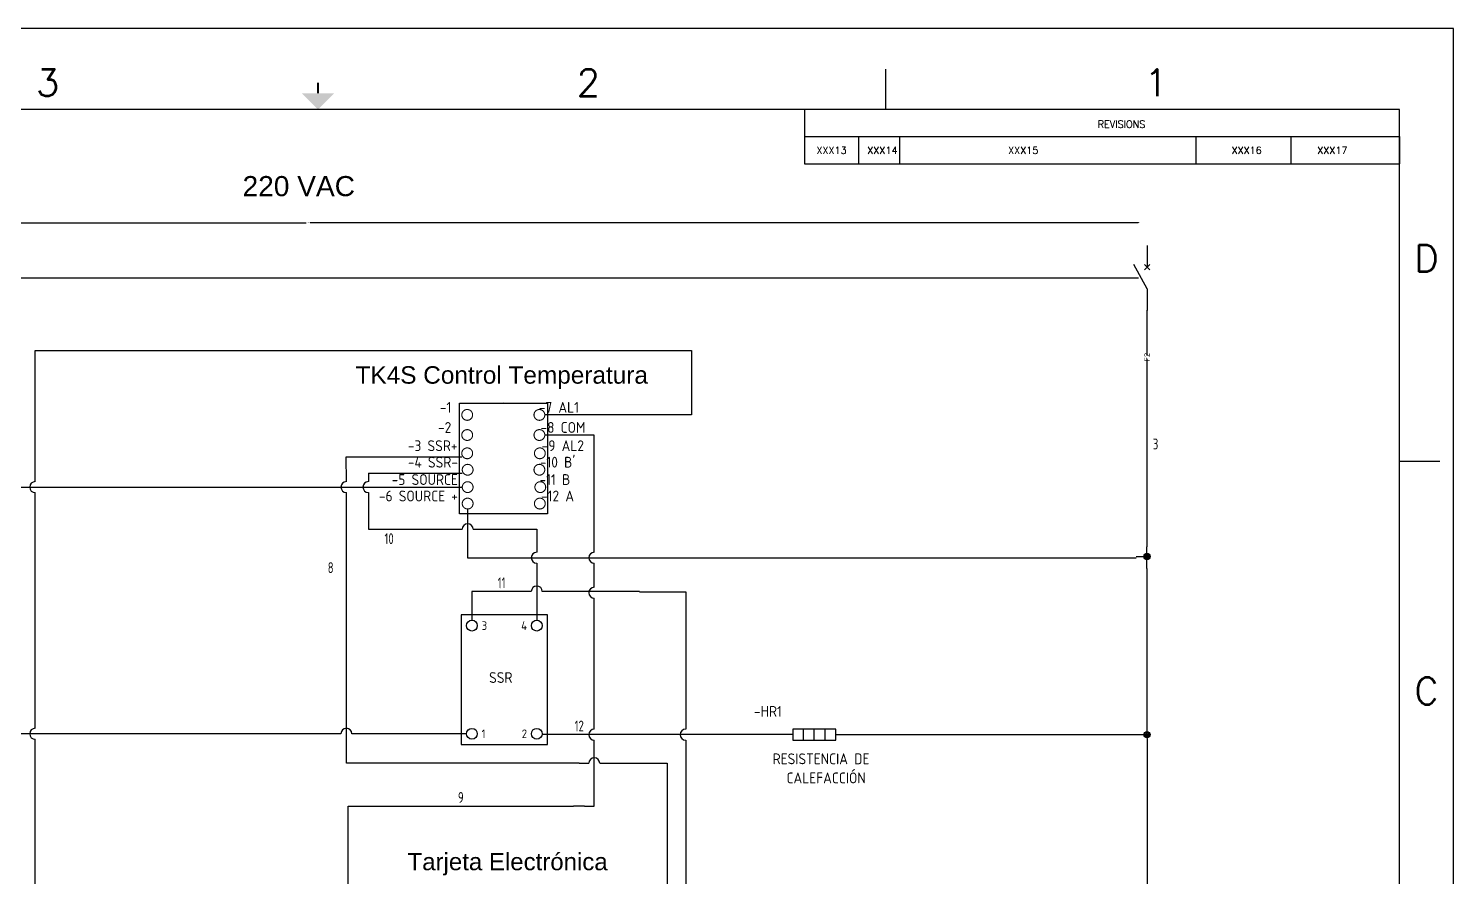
# Model space of a CAD drawing. Extents: x 15 to 645, y 9 to 489.
# Drawn here: x 249.8 to 645.1, y 253.5 to 488.7 of the extents above; entities that cross this region are included whole.
import ezdxf
from ezdxf.enums import TextEntityAlignment as Align

# ---------------------------------------------------------------- set-up
doc = ezdxf.new("R2010")
doc.units = 0
doc.header["$MEASUREMENT"] = 0
for name, color, linetype in [('BLK_12_THHN', 9, 'Continuous'), ('DESC', 150, 'Continuous'), ('LINK', 9, 'Continuous'), ('LOCBOX', 92, 'Continuous'), ('MISC', 7, 'Continuous'), ('SYMS', 7, 'Continuous'), ('TAGS', 150, 'Continuous'), ('TERMS', 123, 'Continuous'), ('Title Block', 7, 'Continuous'), ('Viewport', 7, 'Continuous'), ('WIRENO', 72, 'Continuous'), ('YEL_14_THHN', 255, 'Continuous')]:
    doc.layers.add(name, color=color, linetype=linetype)
doc.layers.add('WHT_12_THHN', color=7, linetype='Continuous', true_color=0x000000)
doc.styles.add('Anotativo', font='arial.ttf')
doc.styles.add('Roman', font='romans')
doc.styles.get("Standard").update_dxf_attribs({"font": 'arial.ttf'})
doc.styles.add('WD', font='romans.shx')
doc.styles.add('WD_IEC', font='ISOCP2.shx', dxfattribs={"width": 0.9, "height": 4})
doc.dimstyles.get("Standard").update_dxf_attribs({"dimtxt": 0.18, "dimasz": 0.18, "dimexe": 0.18, "dimexo": 0.0625, "dimgap": 0.09, "dimtad": 0, "dimtih": 1, "dimtoh": 1, "dimdec": 4, "dimzin": 0, "dimdsep": 46, "dimtxsty": 'Standard', "dimcen": 0.09, "dimadec": 0, "dimazin": 0, "dimtfac": 1, "dimtdec": 4, "dimtofl": 0, "dimtmove": 0, "dimatfit": 3, "dimfxl": 1, "dimtolj": 1, "dimtzin": 0, "dimarcsym": 0})

# ---------------------------------------------------------------- blocks, each defined once
blk = doc.blocks.new('VT0002_1-')
at = {"const_width": 0.25}
blk.add_lwpolyline([(0, 1.25, 1), (0, -1.25, 1)], format="xyb", close=True, dxfattribs=at)
at = {"style": 'WD_IEC'}
for tag, p in [('INST', (-2.38, 6.15)), ('LOC', (-2.38, 3.31)), ('DESC1', (-2.44, -6.98)), ('DESC2', (-2.44, -9.88)), ('RATING1', (-2.61, -15.58)), ('DESC3', (-2.44, -12.79))]:
    blk.add_attdef(tag, text='', height=2.5, dxfattribs=at).set_placement(p, align=Align.RIGHT)
blk.add_attdef('CNT', (1.2, 2.12), '', height=2.5, dxfattribs=at)
at = {"style": 'WD_IEC', "flags": 8}
for tag, height, p in [('TAGSTRIP', 2.5, (-2.25, 0.5)), ('TERM01', 2, (-2.25, -3.25))]:
    blk.add_attdef(tag, text='', height=height, dxfattribs=at).set_placement(p, align=Align.RIGHT)
at = {"style": 'WD_IEC', "flags": 1}
for tag, p, height in [('X4PIN01', (-1.25, 1), 0.25), ('X4TERM01', (-1.25, 0), 0.25), ('X4TERMDESC01', (-1.25, 0.5), 0.4), ('STRIPSEQ', (0, 0), 0.025), ('X2PIN01', (0, 2.25), 0.25), ('X2TERM01', (0, 1.25), 0.25), ('X8PIN01', (0, -0.25), 0.25), ('X2TERMDESC01', (0, 1.75), 0.4), ('X1PIN01', (1.25, 1), 0.25), ('X1TERM01', (1.25, 0), 0.25), ('X1TERMDESC01', (1.25, 0.5), 0.4), ('LINKTERM', (0, -0.04), 0.025), ('X8TERM01', (0, -1.25), 0.25), ('X8TERMDESC01', (0, -0.75), 0.4), ('WDTYPE', (2.14, -2.87), 1), ('ASSYCODE', (2.12, -4.36), 1), ('CATDESC', (2.12, -5.86), 1), ('MFG', (2.12, -7.86), 1.5), ('CAT', (2.12, -10.36), 1.5)]:
    blk.add_attdef(tag, p, '', height=height, dxfattribs=at)
blk = doc.blocks.new('VDV1TF')
blk.add_lwpolyline([(-2.5, -15), (17.5, -15), (17.5, 15), (-2.5, 15)], close=True)
for centre in [(0, 12.5), (15, 12.5), (0, -12.5), (15, -12.5)]:
    blk.add_circle(centre, 1.25)
at = {"style": 'WD_IEC', "flags": 1}
for tag, p, height in [('X2TERM02', (0, 13.75), 0.32), ('X2TERM04', (15, 13.75), 0.32), ('X4TERM02', (-1.25, 12.5), 0.32), ('X1TERM04', (16.25, 12.5), 0.32), ('X4TERM01', (-1.25, -12.5), 0.32), ('X1TERM03', (16.25, -12.5), 0.32), ('X8TERM01', (0, -13.75), 0.32), ('X8TERM03', (15, -13.75), 0.32), ('ASSYCODE', (18.5, -16.5), 1), ('FAMILY', (18.5, -18), 1), ('CATDESC', (18.5, -19.5), 1)]:
    blk.add_attdef(tag, p, '', height=height, dxfattribs=at)
at = {"style": 'WD_IEC'}
for tag, p in [('TERM02', (2.25, 12.5)), ('TERM01', (2.25, -12.5))]:
    blk.add_attdef(tag, text='', height=2, dxfattribs=at).set_placement(p, align=Align.MIDDLE_LEFT)
for tag, p in [('TERM04', (12.75, 12.5)), ('TERM03', (12.75, -12.5))]:
    blk.add_attdef(tag, text='', height=2, dxfattribs=at).set_placement(p, align=Align.MIDDLE_RIGHT)
for tag, p in [('INST', (-5.25, 10.25)), ('LOC', (-5.25, 6.75)), ('TAG1', (-5.25, 3.25)), ('XREF', (-5.25, -1.6)), ('DESC1', (-5.25, -5.6)), ('DESC2', (-5.25, -9.1)), ('DESC3', (-5.25, -12.6))]:
    blk.add_attdef(tag, text='', height=2.5, dxfattribs=at).set_placement(p, align=Align.RIGHT)
at = {"lineweight": 15, "style": 'WD_IEC', "flags": 1}
for tag, p in [('MFG', (7.5, 5)), ('CAT', (7.5, 1))]:
    blk.add_attdef(tag, text='', height=2.7, dxfattribs=at).set_placement(p, align=Align.CENTER)
at = {"lineweight": 15, "style": 'WD_IEC'}
for tag, p in [('RATING1', (7.5, -3)), ('RATING2', (7.5, -7))]:
    blk.add_attdef(tag, text='', height=2.5, dxfattribs=at).set_placement(p, align=Align.CENTER)
blk = doc.blocks.new('WDDOT')
for radius in [0.72, 0.449, 0.223]:
    blk.add_circle((0, 0), radius)
blk = doc.blocks.new('HRE1HT')
for p, q in [((-5, 0), (-10, 0)), ((-2.5, -1.25), (-2.5, 1.25)), ((0, -1.25), (0, 1.25)), ((2.5, -1.25), (2.5, 1.25)), ((5, 0), (10, 0))]:
    blk.add_line(p, q)
blk.add_lwpolyline([(5, 1.25), (-5, 1.25), (-5, -1.25), (5, -1.25)], close=True)
at = {"style": 'WD_IEC'}
for tag, p in [('INST', (-7.5, 11.12)), ('LOC', (-7.5, 7.62)), ('TAG1', (-7.5, 4.12)), ('DESC1', (-7.5, -11.25)), ('DESC2', (-7.5, -14.75)), ('DESC3', (-7.5, -18.25))]:
    blk.add_attdef(tag, text='', height=2.5, dxfattribs=at).set_placement(p, align=Align.RIGHT)
for tag, p, height, flags in [('MFG', (7.42, 14.62), 1.5, 9), ('CAT', (7.42, 12.12), 1.5, 9), ('X4TERM01', (-10, 0), 0.32, 1), ('TERM01', (-10, 1), 2, 8), ('X2LINK', (0, 1.88), 0.32, 1), ('X1TERM02', (10, 0), 0.32, 1), ('X8LINK', (0, -1.88), 0.32, 1), ('ASSYCODE', (6, -2.75), 1, 1), ('FAMILY', (6, -4.25), 1, 1), ('CATDESC', (6, -5.75), 1, 1)]:
    blk.add_attdef(tag, p, '', height=height, dxfattribs=dict(at, flags=flags))
for tag, p in [('RATING1', (7.42, 8.12)), ('RATING2', (7.42, 4.12))]:
    blk.add_attdef(tag, p, '', height=2.5, dxfattribs=at)
at = {"style": 'WD_IEC', "flags": 8}
blk.add_attdef('TERM02', text='', height=2, dxfattribs=at).set_placement((10, 1), align=Align.RIGHT)
at = {"lineweight": 15, "style": 'WD_IEC'}
blk.add_attdef('XREF', text='', height=2.5, dxfattribs=at).set_placement((-7.5, -7.5), align=Align.RIGHT)
blk = doc.blocks.new('VCB1')
for p, q in [((0, 7.5), (0, 2.5)), ((0, -2.5), (-3.12, 3.12)), ((0.62, 1.88), (-0.62, 3.12)), ((-0.62, 1.88), (0.62, 3.12)), ((0, -2.5), (0, -7.5))]:
    blk.add_line(p, q)
at = {"style": 'WD_IEC'}
for tag, p in [('INST', (-8, 5.25)), ('LOC', (-8, 1.75)), ('TAG1', (-8, -1.75)), ('RATING1', (-8, -6.35)), ('DESC1', (-8, -14.35)), ('DESC2', (-8, -17.85)), ('DESC3', (-8, -21.35))]:
    blk.add_attdef(tag, text='', height=2.5, dxfattribs=at).set_placement(p, align=Align.RIGHT)
blk.add_attdef('TERM01', text='', height=2, rotation=90, dxfattribs=at).set_placement((-1, 7.5), align=Align.RIGHT)
at = {"style": 'WD_IEC', "flags": 1}
for tag, p, height in [('X2TERM01', (0, 7.5), 0.32), ('MFG', (2.75, 6.5), 1.5), ('CAT', (2.75, 4), 1.5), ('X4LINK', (-2, 0), 0.32), ('X1LINK', (-0.5, 0), 0.32), ('X8TERM02', (0, -7.5), 0.32), ('ASSYCODE', (1, -9), 1), ('FAMILY', (1, -10.5), 1), ('CATDESC', (1, -12), 1), ('CONTACT', (1, -13.5), 1), ('COMMON', (2.25, -14.75), 1)]:
    blk.add_attdef(tag, p, '', height=height, dxfattribs=at)
at = {"style": 'WD_IEC'}
blk.add_attdef('TERM02', (-1, -7.5), '', height=2, rotation=90, dxfattribs=at)
at = {"lineweight": 15, "style": 'WD_IEC'}
blk.add_attdef('XREF', text='', height=2.5, dxfattribs=at).set_placement((-8, -10.35), align=Align.RIGHT)
blk = doc.blocks.new('*D44')
at = {"layer": 'Defpoints', "color": 0, "transparency": 16777216}
for p in [(109.96, 434.78), (557.85, 434.78), (557.85, 434.78)]:
    blk.add_point(p, dxfattribs=at)
at = {"layer": 'DESC', "color": 0, "lineweight": -2, "transparency": 16777216}
for p, q in [((109.96, 434.84), (109.96, 434.96)), ((557.85, 434.84), (557.85, 434.96)), ((110.14, 434.78), (326.8, 434.78)), ((557.67, 434.78), (327.95, 434.78))]:
    blk.add_line(p, q, dxfattribs=at)
at = {"layer": 'DESC', "color": 0, "transparency": 16777216}
for points in [[(110.14, 434.81), (110.14, 434.75), (109.96, 434.78)], [(557.67, 434.81), (557.67, 434.75), (557.85, 434.78)]]:
    blk.add_solid(points, dxfattribs=at)
at = {"layer": 'DESC', "color": 0, "transparency": 16777216, "insert": (327.38, 434.78), "char_height": 0.18, "attachment_point": 5}
blk.add_mtext('\\A1;110 VAC', dxfattribs=at)
blk = doc.blocks.new('WD_WNV')
at = {"linetype": 'Continuous', "style": 'WD_IEC', "width": 0.8}
blk.add_attdef('WIRENO', text='', height=2.5, dxfattribs=at).set_placement((-1.6, 0), align=Align.MIDDLE_RIGHT)
at = {"style": 'WD_IEC', "flags": 1}
for tag, p in [('W08USER', (-1, 0.375)), ('W04USER', (-1, 0.875)), ('W05USER', (-1, 0.75)), ('W09USER', (-1, 0.25)), ('W03USER', (-1, 1)), ('W06USER', (-1, 0.625)), ('W07USER', (-1, 0.5)), ('W02USER', (-1, 1.125)), ('W01USER', (-1, 1.25)), ('W10USER', (-1, 0.125))]:
    blk.add_attdef(tag, text='', height=0.08, dxfattribs=at).set_placement(p, align=Align.CENTER)
blk = doc.blocks.new('WD_WNH')
at = {"linetype": 'Continuous', "style": 'WD_IEC', "width": 0.8}
blk.add_attdef('WIRENO', text='', height=2.5, dxfattribs=at).set_placement((0, 0.75), align=Align.CENTER)
at = {"style": 'WD_IEC', "flags": 1}
for tag, p in [('W08USER', (0, 0.375)), ('W04USER', (0, 0.875)), ('W05USER', (0, 0.75)), ('W09USER', (0, 0.25)), ('W03USER', (0, 1)), ('W06USER', (0, 0.625)), ('W07USER', (0, 0.5)), ('W02USER', (0, 1.125)), ('W01USER', (0, 1.25)), ('W10USER', (0, 0.125))]:
    blk.add_attdef(tag, text='', height=0.08, dxfattribs=at).set_placement(p, align=Align.CENTER)
blk = doc.blocks.new('ANSI_border_C')
at = {"layer": 'Title Block'}
for p, q in [((21, 16), (0, 16)), ((21, 0), (21, 16)), ((15.75, 15.25), (15.75, 15.625)), ((20.5, 15.25), (0.5, 15.25)), ((15, 15.25), (15, 15)), ((20.5, 0.75), (20.5, 15.25)), ((15, 15), (20.5, 15)), ((20.5, 12), (20.875, 12))]:
    blk.add_line(p, q, dxfattribs=at)
at = {"layer": 'Title Block', "const_width": 0.02}
blk.add_lwpolyline([(10.5, 15.5), (10.5, 15.4)], dxfattribs=at)
at = {"layer": 'Title Block'}
blk.add_solid([(10.35, 15.4), (10.65, 15.4), (10.5, 15.25)], dxfattribs=at)
at = {"layer": 'Title Block', "style": 'Roman'}
for s, p in [('3', (8, 15.5)), ('2', (13, 15.5)), ('1', (18.25, 15.5)), ('D', (20.75, 13.875)), ('C', (20.75, 9.875))]:
    blk.add_text(s, height=0.25, dxfattribs=at).set_placement(p, align=Align.MIDDLE_CENTER)
blk.add_text('REVISIONS', height=0.065, dxfattribs=at).set_placement((17.71, 15.083))
blk = doc.blocks.new('ANSI_REVblock_C')
blk.add_line((0, 0), (0, -0.25))
at = {"layer": 'Title Block'}
for p, q in [((-5.5, 0), (0, 0)), ((-5.5, 0), (-5.5, -0.25)), ((-5, -0.25), (-5, 0)), ((-4.62, -0.25), (-4.62, 0)), ((-1.88, -0.25), (-1.88, 0)), ((-1, -0.25), (-1, 0)), ((-5.5, -0.25), (0, -0.25))]:
    blk.add_line(p, q, dxfattribs=at)
at = {"style": 'WD'}
for tag, p in [('ZONE', (-5.391, -0.16)), ('REV', (-4.92, -0.16)), ('DESCRIPTION', (-3.618, -0.16)), ('DATE', (-1.552, -0.16)), ('APPROVED', (-0.759, -0.16))]:
    blk.add_attdef(tag, p, '', height=0.065, dxfattribs=at)
at = {"style": 'WD', "flags": 1}
blk.add_attdef('WD_TB', (-4.505, -0.154), '', height=0.03, dxfattribs=at)
blk = doc.blocks.new('VT0_LGENERIC')
at = {"style": 'WD_IEC'}
blk.add_attdef('COLOR', text='', height=2.5, rotation=90, dxfattribs=at).set_placement((0, 0), align=Align.MIDDLE_CENTER)
at = {"style": 'WD_IEC', "flags": 1}
for tag, p in [('X2TERM01', (0, 4)), ('X8TERM01', (0, -4))]:
    blk.add_attdef(tag, p, '', height=0.16, rotation=90, dxfattribs=at)
at = {"style": 'WD_IEC'}
for tag, p in [('X2_TINY_DOT_DONT_REMOVE', (0, 4)), ('X8_TINY_DOT_DONT_REMOVE', (0, -4))]:
    blk.add_attdef(tag, p, '', height=0.0001, rotation=90, dxfattribs=at)

msp = doc.modelspace()

# ---------------------------------------------------------------- linework, layer by layer
at = {"layer": 'LINK'}
msp.add_lwpolyline([(111.66576, 419.4911), (557.74599, 419.4911)], dxfattribs=at)
at = {"layer": 'LOCBOX'}
msp.add_lwpolyline([(369.37158, 384.74429), (393.76647, 384.74429), (393.76647, 354.09958), (369.37158, 354.09958)], close=True, dxfattribs=at)
at = {"layer": 'WHT_12_THHN'}
for p, q in [((337.96002, 369.8393), (370.01126, 369.8393)), ((344.08757, 365.32987), (370.13801, 365.32987))]:
    msp.add_line(p, q, dxfattribs=at)
at = {"layer": 'YEL_14_THHN', "color": 7}
for p, q in [((560.07651, 410.50558), (560.07651, 398.01883)), ((251.6713, 362.98869), (251.6713, 399.32838)), ((251.6713, 399.32838), (341.4308, 399.32838)), ((341.4308, 399.32838), (433.74593, 399.32838)), ((433.74593, 399.32838), (433.74593, 381.49511)), ((560.07651, 397.01083), (560.07651, 344.86827)), ((433.74593, 381.49511), (393.03681, 381.49511)), ((406.75281, 375.91702), (393.03681, 375.91702)), ((406.75281, 343.39227), (406.75281, 375.91702)), ((338.00726, 362.98869), (337.96002, 369.8393)), ((344.08757, 365.32987), (344.10326, 362.98869)), ((152.13787, 361.46469), (370.13801, 361.46469)), ((251.6713, 294.57201), (251.6713, 359.94069)), ((338.00726, 284.94055), (338.00726, 359.94069)), ((344.10326, 359.94069), (344.10326, 349.78333)), ((371.63801, 355.4008), (371.63801, 341.86827)), ((344.10326, 349.78333), (370.11401, 349.78333)), ((373.16201, 349.78333), (390.81745, 349.78333)), ((390.81745, 349.78333), (390.81745, 343.39227)), ((560.07651, 338.86827), (560.07651, 344.86827)), ((371.63801, 341.86827), (557.07651, 341.86827)), ((390.81745, 340.34427), (390.81745, 324.54801)), ((406.75281, 333.69201), (406.75281, 340.34427)), ((557.07651, 342.22995), (560.07651, 342.22995)), ((560.07651, 338.86827), (560.16693, 92.46399)), ((389.29345, 332.51497), (372.81745, 332.51497)), ((372.81745, 332.51497), (372.81745, 324.54801)), ((414.39082, 332.51497), (392.34145, 332.51497)), ((419.26411, 332.51497), (414.39082, 332.51497)), ((419.26411, 332.42188), (432.12656, 332.42188)), ((432.12656, 332.42188), (432.12656, 294.33761)), ((406.75281, 294.33761), (406.75281, 330.64401)), ((336.48326, 293.04801), (112.26576, 293.04801)), ((371.31745, 293.04801), (339.53126, 293.04801)), ((412.86682, 292.81361), (392.31745, 292.81361)), ((415.91482, 292.81361), (412.86682, 292.81361)), ((455.80868, 292.81361), (415.91482, 292.81361)), ((479.80868, 292.81361), (560.07651, 292.81361)), ((251.6713, 242.26239), (251.6713, 291.52401)), ((406.75281, 272.98686), (406.75281, 291.28961)), ((432.12656, 291.28961), (432.12656, 228.06776)), ((402.56112, 284.94055), (338.00726, 284.94055)), ((402.56112, 284.8777), (405.22881, 284.8777)), ((408.27681, 284.8777), (427.00433, 284.8777)), ((427.00433, 284.8777), (427.00433, 247.66704)), ((338.4506, 243.78639), (338.4506, 272.98686)), ((338.4506, 272.98686), (401.03712, 272.98686)), ((404.08512, 272.98686), (401.03712, 272.98686)), ((404.08512, 272.98686), (406.75281, 272.98686))]:
    msp.add_line(p, q, dxfattribs=at)
for centre, start, end in [((251.6713, 361.46469), 90, 270), ((338.00726, 361.46469), 90, 270), ((344.10326, 361.46469), 90, 270), ((371.63801, 349.78333), 0, 180), ((390.81745, 341.86827), 90, 270), ((406.75281, 341.86827), 90, 270), ((390.81745, 332.51497), 0, 180), ((406.75281, 332.16801), 90, 270), ((251.6713, 293.04801), 90, 270), ((338.00726, 293.04801), 0, 180), ((406.75281, 292.81361), 90, 270), ((432.12656, 292.81361), 90, 270), ((406.75281, 284.8777), 0, 180)]:
    msp.add_arc(centre, 1.524, start, end, dxfattribs=at)

# ---------------------------------------------------------------- block references
at = {"xscale": 30, "yscale": 30, "zscale": 30}
msp.add_blockref('ANSI_REVblock_C', (630.12656, 458.67149), dxfattribs=at).add_auto_attribs({'ZONE': 'XXX13', 'REV': 'XXX14', 'DESCRIPTION': 'XXX15', 'DATE': 'XXX16', 'APPROVED': 'XXX17'})
at = {"layer": 'SYMS', "xscale": 1.2, "yscale": 1.2, "zscale": 1.2}
msp.add_blockref('VCB1', (560.14599, 419.4911), dxfattribs=at)
at = {"layer": 'SYMS'}
ref = msp.add_blockref('VT0_LGENERIC', (560.07651, 397.51483), dxfattribs=dict(at, xscale=0.6, yscale=0.6, zscale=0.6))
ref.add_attrib('X8_TINY_DOT_DONT_REMOVE', '.', (560.07651, 394.16083), dxfattribs={"layer": 'MISC', "height": 0.00006, "rotation": 90, "style": 'WD_IEC'})
ref.add_attrib('X2_TINY_DOT_DONT_REMOVE', '.', (560.07651, 400.86883), dxfattribs={"layer": 'MISC', "height": 0.00006, "rotation": 90, "style": 'WD_IEC'})
ref.add_attrib('COLOR', 'F2', dxfattribs={"layer": 'MISC', "height": 1.5, "rotation": 90, "style": 'WD_IEC'}).set_placement((560.07651, 397.51483), align=Align.MIDDLE_CENTER)
ref = msp.add_blockref('VT0002_1-', (371.51126, 381.49511), dxfattribs=dict(at, xscale=1.2, yscale=1.2, zscale=1.2))
ref.add_attrib('TAGSTRIP', '-1 ', dxfattribs={"layer": 'TAGS', "height": 3, "style": 'WD_IEC', "flags": 8}).set_placement((368.81126, 382.09511), align=Align.RIGHT)
ref = msp.add_blockref('VT0002_1-', (391.53681, 381.49511), dxfattribs=dict(at, xscale=1.2, yscale=1.2, zscale=1.2))
ref.add_attrib('TAGSTRIP', '-7 AL1', dxfattribs={"layer": 'TAGS', "height": 3, "style": 'WD_IEC', "flags": 8}).set_placement((402.51989, 382.09511), align=Align.RIGHT)
ref = msp.add_blockref('VT0002_1-', (371.51126, 375.91702), dxfattribs=dict(at, xscale=1.2, yscale=1.2, zscale=1.2))
ref.add_attrib('TAGSTRIP', '-2 ', dxfattribs={"layer": 'TAGS', "height": 3, "style": 'WD_IEC', "flags": 8}).set_placement((368.81126, 376.51702), align=Align.RIGHT)
ref = msp.add_blockref('VT0002_1-', (391.53681, 375.91702), dxfattribs=dict(at, xscale=1.2, yscale=1.2, zscale=1.2))
ref.add_attrib('TAGSTRIP', '-8 COM', dxfattribs={"layer": 'TAGS', "height": 3, "style": 'WD_IEC', "flags": 8}).set_placement((404.31652, 376.51702), align=Align.RIGHT)
ref = msp.add_blockref('VT0002_1-', (371.51126, 370.84603), dxfattribs=dict(at, xscale=1.2, yscale=1.2, zscale=1.2))
ref.add_attrib('TAGSTRIP', '-3 SSR+', dxfattribs={"layer": 'TAGS', "height": 3, "style": 'WD_IEC', "flags": 8}).set_placement((368.81126, 371.44603), align=Align.RIGHT)
ref = msp.add_blockref('VT0002_1-', (391.66356, 370.84603), dxfattribs=dict(at, xscale=1.2, yscale=1.2, zscale=1.2))
ref.add_attrib('TAGSTRIP', '-9 AL2', dxfattribs={"layer": 'TAGS', "height": 3, "style": 'WD_IEC', "flags": 8}).set_placement((403.91055, 371.44603), align=Align.RIGHT)
ref = msp.add_blockref('VT0002_1-', (371.63801, 366.28213), dxfattribs=dict(at, xscale=1.2, yscale=1.2, zscale=1.2))
ref.add_attrib('TAGSTRIP', '-4 SSR-', dxfattribs={"layer": 'TAGS', "height": 3, "style": 'WD_IEC', "flags": 8}).set_placement((368.93801, 366.88213), align=Align.RIGHT)
ref = msp.add_blockref('VT0002_1-', (391.53681, 366.28213), dxfattribs=dict(at, xscale=1.2, yscale=1.2, zscale=1.2))
ref.add_attrib('TAGSTRIP', "-10 B'", dxfattribs={"layer": 'TAGS', "height": 3, "style": 'WD_IEC', "flags": 8}).set_placement((401.49226, 366.88213), align=Align.RIGHT)
ref = msp.add_blockref('VT0002_1-', (371.63801, 361.46469), dxfattribs=dict(at, xscale=1.2, yscale=1.2, zscale=1.2))
ref.add_attrib('TAGSTRIP', '-5 SOURCE', dxfattribs={"layer": 'TAGS', "height": 3, "style": 'WD_IEC', "flags": 8}).set_placement((368.93801, 362.06469), align=Align.RIGHT)
ref = msp.add_blockref('VT0002_1-', (391.7903, 361.46469), dxfattribs=dict(at, xscale=1.2, yscale=1.2, zscale=1.2))
ref.add_attrib('TAGSTRIP', '-11 B', dxfattribs={"layer": 'TAGS', "height": 3, "style": 'WD_IEC', "flags": 8}).set_placement((400.11989, 362.06469), align=Align.RIGHT)
ref = msp.add_blockref('VT0002_1-', (371.63801, 356.9008), dxfattribs=dict(at, xscale=1.2, yscale=1.2, zscale=1.2))
ref.add_attrib('TAGSTRIP', '-6 SOURCE +', dxfattribs={"layer": 'TAGS', "height": 3, "style": 'WD_IEC', "flags": 8}).set_placement((368.93801, 357.5008), align=Align.RIGHT)
ref = msp.add_blockref('VT0002_1-', (391.66356, 356.9008), dxfattribs=dict(at, xscale=1.2, yscale=1.2, zscale=1.2))
ref.add_attrib('TAGSTRIP', '-12 A', dxfattribs={"layer": 'TAGS', "height": 3, "style": 'WD_IEC', "flags": 8}).set_placement((401.15871, 357.5008), align=Align.RIGHT)
at = {"layer": 'SYMS', "color": 7, "xscale": 1.2, "yscale": 1.2, "zscale": 1.2}
for p in [(560.07651, 342.22995), (560.07651, 292.81361)]:
    msp.add_blockref('WDDOT', p, dxfattribs=at)
at = {"layer": 'SYMS'}
ref = msp.add_blockref('VDV1TF', (372.81745, 308.04801), dxfattribs=dict(at, xscale=1.2, yscale=1.2, zscale=1.2))
ref.add_attrib('TERM04', '4', dxfattribs={"layer": 'TERMS', "height": 2.4, "style": 'WD_IEC'}).set_placement((388.11745, 323.04801), align=Align.MIDDLE_RIGHT)
ref.add_attrib('TERM03', '2', dxfattribs={"layer": 'TERMS', "height": 2.4, "style": 'WD_IEC'}).set_placement((388.11745, 293.04801), align=Align.MIDDLE_RIGHT)
ref.add_attrib('TERM02', '3', dxfattribs={"layer": 'TERMS', "height": 2.4, "style": 'WD_IEC'}).set_placement((375.51745, 323.04801), align=Align.MIDDLE_LEFT)
ref.add_attrib('TERM01', '1', dxfattribs={"layer": 'TERMS', "height": 2.4, "style": 'WD_IEC'}).set_placement((375.51745, 293.04801), align=Align.MIDDLE_LEFT)
ref.add_attrib('TAG1', 'SSR', dxfattribs={"layer": 'TAGS', "height": 3, "style": 'WD_IEC'}).set_placement((384.06745, 307.14801), align=Align.RIGHT)
ref = msp.add_blockref('HRE1HT', (467.80868, 292.81361), dxfattribs=dict(at, xscale=1.2, yscale=1.2, zscale=1.2))
ref.add_attrib('DESC2', 'CALEFACCIÓN', dxfattribs={"layer": 'DESC', "height": 3, "style": 'WD_IEC'}).set_placement((482.05868, 279.31361), align=Align.RIGHT)
ref.add_attrib('DESC1', 'RESISTENCIA DE', dxfattribs={"layer": 'DESC', "height": 3, "style": 'WD_IEC'}).set_placement((483.10804, 284.60382), align=Align.RIGHT)
ref.add_attrib('TAG1', '-HR1', dxfattribs={"layer": 'TAGS', "height": 3, "style": 'WD_IEC'}).set_placement((458.80868, 297.76361), align=Align.RIGHT)
at = {"layer": 'Viewport', "xscale": 30, "yscale": 30, "zscale": 30}
msp.add_blockref('ANSI_border_C', (15.12656, 8.67149), dxfattribs=at)
at = {"layer": 'WIRENO'}
ref = msp.add_blockref('WD_WNV', (565.15834, 373.44023), dxfattribs=dict(at, xscale=1.2, yscale=1.2, zscale=1.2))
ref.add_attrib('WIRENO', '3', dxfattribs={"linetype": 'Continuous', "height": 3, "style": 'WD_IEC', "width": 0.8}).set_placement((563.23834, 373.44023), align=Align.MIDDLE_RIGHT)
ref = msp.add_blockref('WD_WNV', (344.10326, 369.45286), dxfattribs=dict(at, xscale=1.2, yscale=1.2, zscale=1.2))
ref.add_attrib('WIRENO', '10', dxfattribs={"linetype": 'Continuous', "height": 3, "style": 'WD_IEC', "width": 0.8}).set_placement((351.1245, 347.18165), align=Align.MIDDLE_RIGHT)
ref = msp.add_blockref('WD_WNV', (338.00726, 372.2419), dxfattribs=dict(at, xscale=1.2, yscale=1.2, zscale=1.2))
ref.add_attrib('WIRENO', '8', dxfattribs={"linetype": 'Continuous', "height": 3, "style": 'WD_IEC', "width": 0.8}).set_placement((334.44247, 339.1291), align=Align.MIDDLE_RIGHT)
ref = msp.add_blockref('WD_WNH', (381.05545, 332.51497), dxfattribs=dict(at, xscale=1.2, yscale=1.2, zscale=1.2))
ref.add_attrib('WIRENO', '11', dxfattribs={"linetype": 'Continuous', "height": 3, "style": 'WD_IEC', "width": 0.8}).set_placement((381.05545, 333.41497), align=Align.CENTER)
ref = msp.add_blockref('WD_WNH', (402.59213, 292.81361), dxfattribs=dict(at, xscale=1.2, yscale=1.2, zscale=1.2))
ref.add_attrib('WIRENO', '12', dxfattribs={"linetype": 'Continuous', "height": 3, "style": 'WD_IEC', "width": 0.8}).set_placement((402.59213, 293.71361), align=Align.CENTER)
ref = msp.add_blockref('WD_WNH', (369.74386, 272.98686), dxfattribs=dict(at, xscale=1.2, yscale=1.2, zscale=1.2))
ref.add_attrib('WIRENO', '9', dxfattribs={"linetype": 'Continuous', "height": 3, "style": 'WD_IEC', "width": 0.8}).set_placement((369.74386, 273.88686), align=Align.CENTER)

# ---------------------------------------------------------------- texts
at = {"layer": 'BLK_12_THHN', "color": 7, "insert": (340.53947, 388.69872), "char_height": 4.8373588, "attachment_point": 7}
msp.add_mtext('TK4S Control Temperatura', dxfattribs=at)
at = {"layer": 'DESC', "color": 7, "attachment_point": 1}
for s, width, insert, char_height in [('220 VAC', 55.6893431, (309.19855, 447.74232), 5.57686), ('Tarjeta Electrónica', 102.4554313, (354.96051, 259.96813), 4.7675105)]:
    msp.add_mtext_dynamic_manual_height_columns(s, width=width, gutter_width=1, heights=[0], dxfattribs=dict(at, insert=insert, char_height=char_height))
at = {"layer": 'LOCBOX', "style": 'Anotativo'}
msp.add_text('TC4S TC', height=0.12, dxfattribs=at).set_placement((381.56902, 384.80429), align=Align.BOTTOM_CENTER)

# ---------------------------------------------------------------- dimensions: what is measured, and where the dimension line sits
at = {"layer": 'DESC', "color": 7}
dim = msp.add_linear_dim(base=(557.85005, 434.77617), p1=(109.9629, 434.77617), p2=(557.85005, 434.77617), text='110 VAC', dimstyle='Standard', dxfattribs=at)
dim.commit()
dim.dimension.update_dxf_attribs({"geometry": '*D44', "text_midpoint": (327.37541, 434.77617), "dimtype": 160})

doc.saveas('drawing.dxf')
